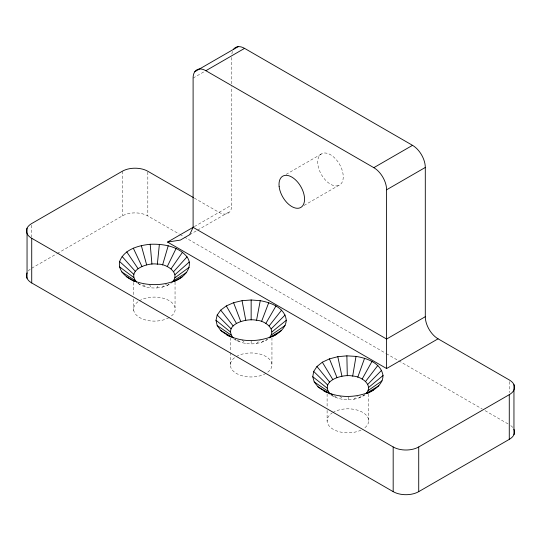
<?xml version="1.0" encoding="UTF-8"?>
<svg xmlns="http://www.w3.org/2000/svg" width="541" height="541" viewBox="0 0 541 541"><rect width="100%" height="100%" fill="white"/><g stroke="black" fill="none" stroke-linecap="round" stroke-linejoin="round"><path stroke-width="0.41" stroke-dasharray="2.71 2.03" d="M330.815 394.889C336.069 398.264 342.291 399.799 348.505 399.758L348.925 396.418M138.144 283.518C143.622 287.21 150.398 288.252 156.883 287.961L158.601 284.573M233.543 338.74C240.292 343.17 248.596 344.651 256.535 343.494L260.248 339.883M348.505 399.758L353.868 399.258L357.398 396.1M353.868 399.258L358.818 397.973L363.025 395.992L365.567 393.963M256.535 343.494L261.546 342.297L265.854 340.39L268.498 338.395M156.883 287.961L162.144 287.183L166.817 283.748M261.546 342.297L265.137 340.073M358.818 397.973L362.93 395.485M162.144 287.183L166.878 285.648L171.179 283.153M193.103 78.08L204.052 71.757M31.723 268.221L56.555 253.885M57.285 253.465L122.28 215.94A18.063 10.428 0 0 1 147.821 215.94L179.287 234.104M194.381 226.591L231.798 204.992L231.798 86.939M286.094 174.385L322.605 153.306M189.681 234.706L197.052 230.446M197.614 230.121L230.087 211.375M304.049 205.431L338.368 185.617A18.063 10.428 60 0 0 335.244 158.527A18.063 10.428 60 0 0 317.844 164.241A18.063 10.428 60 0 0 338.368 185.617M265.854 340.39L267.308 339.565M363.025 395.992L365.114 394.808M166.878 285.648L170.76 283.457M194.327 198.101L219.031 212.363A18.063 10.428 60 0 0 231.798 204.992M180.018 234.524L183.676 236.64M184.407 237.059L385.618 353.232M386.355 353.652L398.061 360.407M398.791 360.833L482.2 408.989M485.128 410.68L508.547 424.198M137.759 283.241L141.559 285.486M237.161 340.073L240.752 342.297M333.946 395.728L338.03 398.325M332.255 395.518L333.628 396.492M143.095 284.857L146.226 287.082M235.125 339.39L236.444 340.39M242.05 339.883L245.77 343.494M339.795 395.884L343.102 399.441M149.424 284.512L151.453 287.927M509.277 381.621L509.277 392.583M368.685 394.017L368.685 420.472M327.109 393.889L327.109 407.116M327.109 410.423L327.109 421.175M271.947 337.685L271.947 364.965M251.152 340.573L251.152 343.907M231.798 57.42L231.798 86.093M230.351 337.685L230.351 351.738M230.351 352.563L230.351 364.965M175.047 282.044L175.047 307.673M147.821 172.092L147.821 215.94M133.755 282.436L133.755 295.663M133.755 298.97L133.755 310.541M122.28 171.254L122.28 215.94M31.723 225.218L31.723 237.026M332.769 412.58A20.795 12.01 0 0 1 361.773 411.877A20.795 12.01 0 0 1 363.748 428.594M361.036 430.129A20.795 12.01 0 0 1 333.046 429.223A20.795 12.01 0 0 1 332.046 413.047M236.444 356.472A20.795 12.01 0 0 1 265.07 356.046A20.795 12.01 0 0 1 267.308 372.526M265.854 373.452A20.795 12.01 0 0 1 236.83 373.675A20.795 12.01 0 0 1 235.7 356.932M139.226 300.897A20.795 12.01 0 0 1 168.623 300.343A20.795 12.01 0 0 1 169.576 317.317M168.941 317.695A20.795 12.01 0 0 1 140.518 318.047A20.795 12.01 0 0 1 138.043 301.689M231.906 53.904A18.063 10.428 60 0 1 232.481 51.368M510.805 425.625A18.063 10.428 0 0 1 513.619 428.661M28.288 270.994A18.063 10.428 0 0 1 30.195 269.229"/><path stroke-width="0.81" d="M134.053 281.164C126.472 277.601 117.742 271.048 119.608 261.546C124.092 249.306 138.503 245.452 150.202 244.275C163.301 243.761 178.246 246.175 187.024 256.867C193.969 266.727 184.312 277.594 174.993 281.016M136.697 282.152C125.762 269.973 147.997 262.304 157.35 264.157C166.358 263.42 181.566 273.401 171.862 282.375M157.35 264.157L159.379 244.336M356.005 356.391L346.876 355.85L337.814 356.695L329.442 358.866L322.328 362.213L316.958 366.507L313.699 371.457L312.766 376.725L314.226 381.96L317.986 386.788L330.199 394.058C319.001 380.79 342.987 373.655 352.691 376.069L356.005 356.391C366.954 358.176 381.013 363.025 383.035 375.542C382.927 384.637 374.406 389.919 367.204 393.618M378.842 385.767L366.203 393.449C373.824 384.685 360.928 376.198 352.691 376.069M260.248 300.674L251.152 299.985L242.05 300.674L233.577 302.703L226.294 305.929L220.708 310.135L217.198 315.024L216.001 320.279L217.198 325.533L220.708 330.423L233.137 337.902C222.689 324.275 246.892 317.824 256.535 320.299L260.248 300.674C271.007 302.595 284.945 307.755 286.297 320.279C285.837 327.914 279.372 332.965 273.104 336.272M281.591 330.423L269.161 337.902C277.229 329.523 264.84 320.475 256.535 320.299M162.577 265.002L168.217 245.763M357.77 377.185L364.58 358.27M261.546 321.496L268.728 302.703M438.068 338.822A18.063 10.428 60 0 1 425.3 316.701L425.3 167.453A18.063 10.428 60 0 0 412.526 145.333L244.573 48.365L205.871 70.709A18.063 10.428 60 0 0 193.103 78.08L193.103 227.335L189.681 234.706L180.329 240.103L167.561 242.077L386.599 368.536L438.068 338.822L509.277 379.938A18.063 10.428 0 0 1 509.277 394.68L509.277 439.366L418.72 491.647A18.063 10.428 0 0 1 393.179 491.647L31.723 282.963A18.063 10.428 0 0 1 27.05 272.894M167.243 266.598L176.109 248.461M362.172 379.018L372.019 361.374M265.854 323.41L276.005 305.929M171.044 268.836L182.527 252.248M365.601 381.452L377.814 365.479M269.161 325.892L281.591 310.135M173.702 271.568L187.024 256.867M367.819 384.313L381.574 370.315M271.237 328.793L285.1 315.024M175.047 274.605L189.303 262M368.685 387.403L383.035 375.542M271.947 331.897L286.297 320.279M174.986 277.743L189.194 267.295M368.137 390.521L382.102 380.817M271.237 335.007L285.1 325.533M173.526 280.759L186.719 272.4M174.053 281.489L182.047 276.958M194.814 71.696L238.189 46.654M167.561 242.077L193.658 227.01M205.871 70.709L373.824 167.676L412.526 145.333M386.599 368.536L386.599 189.796L425.3 167.453M425.3 316.701L386.599 339.045L193.103 227.335M193.597 197.681L147.821 171.254A18.063 10.428 0 0 0 122.28 171.254L31.723 223.534A18.063 10.428 0 0 0 31.723 238.283L393.179 446.961A18.063 10.428 0 0 0 418.72 446.961L509.277 394.68M373.466 390.061C356.451 399.116 333.459 398.954 317.986 386.788M276.005 334.629C258.869 343.244 235.856 343.035 220.708 330.423M175.487 280.657C161.874 286.033 146.226 285.986 132.694 280.38M226.294 334.629L229.195 336.272M323.782 390.9L326.595 392.495M126.276 276.593L134.892 281.577M331.22 393.997L332.58 394.862M121.779 271.974L135.101 280.509M314.226 381.96L327.974 391.197M217.198 325.533L231.061 335.007M119.507 266.841L133.755 277.472M312.766 376.725L327.109 388.107M216.001 320.279L230.351 331.897M119.608 261.546L133.816 274.341M313.699 371.457L327.663 384.989M217.198 315.024L231.061 328.793M122.083 256.448L135.277 271.318M316.958 366.507L329.591 382.054M220.708 310.135L233.137 325.892M126.756 251.89L138.043 268.627M322.328 362.213L332.769 379.518M226.294 305.929L236.444 323.41M133.316 248.184L141.925 266.436M329.442 358.866L336.982 377.537M233.577 302.703L240.752 321.496M141.316 245.587L146.658 264.894M337.814 356.695L341.932 376.252M242.05 300.674L245.77 320.299M150.202 244.275L151.92 264.116M346.876 355.85L347.295 375.752M513.95 384.61L513.95 434.693M418.72 446.961L418.72 491.647M393.179 446.961L393.179 491.647M251.152 299.985L251.152 319.893M31.723 238.283L31.723 282.963M27.05 228.207L27.05 278.29M233.509 49.353A18.063 10.428 60 0 1 244.573 48.365M373.824 167.676A18.063 10.428 60 0 1 386.599 189.796M513.95 429.297A18.063 10.428 0 0 1 509.277 439.366M279.142 186.584A18.063 10.428 60 0 0 299.667 207.96A18.063 10.428 60 0 0 296.549 180.87A18.063 10.428 60 0 0 279.142 186.584"/></g></svg>
